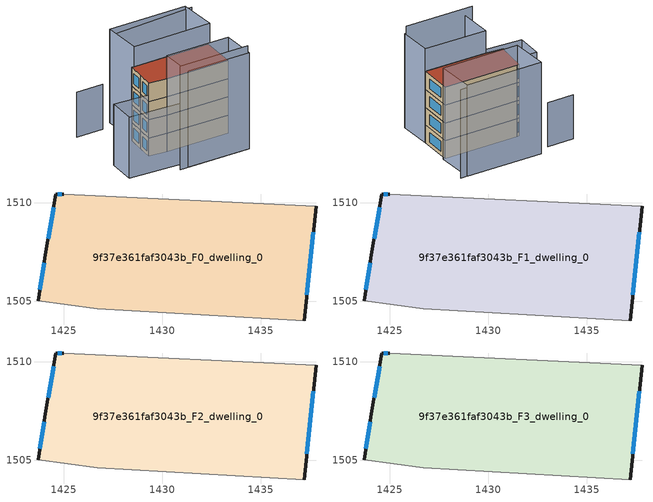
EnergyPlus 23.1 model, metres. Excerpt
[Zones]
9f37e361faf3043b_F0_dwelling_0
 floor ground (EU_floor_Construction): 1437.81,1509.82 1437.2,1504.02 1426.7,1504.62 1423.69,1505.02 1424.09,1507.53 1424.6,1510.43 1425,1510.43 z0
 wall outside (EU_wall_Construction): 1425,1510.43 1424.6,1510.43 1424.09,1507.53 1423.69,1505.02 / 1437.2,1504.02 1437.81,1509.82 z0:3
 wall adiabatic (EU_wall_Construction): 1423.69,1505.02 1426.7,1504.62 1437.2,1504.02 / 1437.81,1509.82 1425,1510.43 z0:3
 window (EU_Window_Construction): 1424,1506.96 1423.79,1505.59 / 1424.48,1509.77 1424.21,1508.18 / 1424.91,1510.43 1424.69,1510.43 / 1437.34,1505.34 1437.67,1508.5 z0.68:2.32
9f37e361faf3043b_F1_dwelling_0
 floor to 9f37e361faf3043b_F0_dwelling_0 (EU_floor_Construction): 1437.81,1509.82 1437.2,1504.02 1426.7,1504.62 1423.69,1505.02 1424.09,1507.53 1424.6,1510.43 1425,1510.43 z3
 wall outside (EU_wall_Construction): 1425,1510.43 1424.6,1510.43 1424.09,1507.53 1423.69,1505.02 / 1437.2,1504.02 1437.81,1509.82 z3:6
 wall adiabatic (EU_wall_Construction): 1423.69,1505.02 1426.7,1504.62 1437.2,1504.02 / 1437.81,1509.82 1425,1510.43 z3:6
 window (EU_Window_Construction): 1424,1506.96 1423.79,1505.59 / 1424.48,1509.77 1424.21,1508.18 / 1424.91,1510.43 1424.69,1510.43 / 1437.34,1505.34 1437.67,1508.5 z3.68:5.32
9f37e361faf3043b_F2_dwelling_0
 floor to 9f37e361faf3043b_F1_dwelling_0 (EU_floor_Construction): 1437.81,1509.82 1437.2,1504.02 1426.7,1504.62 1423.69,1505.02 1424.09,1507.53 1424.6,1510.43 1425,1510.43 z6
 wall outside (EU_wall_Construction): 1425,1510.43 1424.6,1510.43 1424.09,1507.53 1423.69,1505.02 / 1437.2,1504.02 1437.81,1509.82 z6:9
 wall adiabatic (EU_wall_Construction): 1423.69,1505.02 1426.7,1504.62 1437.2,1504.02 / 1437.81,1509.82 1425,1510.43 z6:9
 window (EU_Window_Construction): 1424,1506.96 1423.79,1505.59 / 1424.48,1509.77 1424.21,1508.18 / 1424.91,1510.43 1424.69,1510.43 / 1437.34,1505.34 1437.67,1508.5 z6.68:8.32
9f37e361faf3043b_F3_dwelling_0
 floor to 9f37e361faf3043b_F2_dwelling_0 (EU_floor_Construction): 1437.81,1509.82 1437.2,1504.02 1426.7,1504.62 1423.69,1505.02 1424.09,1507.53 1424.6,1510.43 1425,1510.43 z9
 wall outside (EU_wall_Construction): 1425,1510.43 1424.6,1510.43 1424.09,1507.53 1423.69,1505.02 / 1437.2,1504.02 1437.81,1509.82 z9:12
 wall adiabatic (EU_wall_Construction): 1423.69,1505.02 1426.7,1504.62 1437.2,1504.02 / 1437.81,1509.82 1425,1510.43 z9:12
 window (EU_Window_Construction): 1424,1506.96 1423.79,1505.59 / 1424.48,1509.77 1424.21,1508.18 / 1424.91,1510.43 1424.69,1510.43 / 1437.34,1505.34 1437.67,1508.5 z9.68:11.32
 roof outside (EU_roof_Construction): 1437.2,1504.02 1437.81,1509.82 1425,1510.43 1424.6,1510.43 1424.09,1507.53 1423.69,1505.02 1426.7,1504.62 z12
shading: 1424.93,1498.99 1436.6,1498.41 z0:17; 1426.61,1504.63 1437.2,1504.02 / 1437.2,1504.02 1436.88,1498.31 / 1436.88,1498.31 1426.28,1498.92 / 1426.28,1498.92 1426.61,1504.63 z0:15.8; 1426.38,1500.3 1417.52,1501.24 / 1417.52,1501.24 1417.99,1505.73 / 1417.99,1505.73 1426.86,1504.79 / 1426.86,1504.79 1426.38,1500.3 z0:10; 1438.11,1509.81 1425,1510.43 / 1425,1510.43 1425.3,1516.85 / 1425.3,1516.85 1438.41,1516.23 / 1438.41,1516.23 1438.11,1509.81 z0:15.3; 1423.23,1515.72 1418.69,1515.93 z0:7.4; 1439.48,1516.14 1425.5,1516.03 z0:14.8
[Building]
EU S2 Campaign: North Axis=0; Terrain=City; Solar Distribution=FullExterior
[Site:Location]
Lyon-Bron: Latitude=45.75; Longitude=5; Time Zone=1; Elevation=198
[SizingPeriod:WeatherFileDays]
AnnualSizingPeriod: Begin Month=1; Begin Day of Month=1; End Month=12; End Day of Month=31; Day of Week for Start Day=Monday; Use Weather File Daylight Saving Period=No; Use Weather File Rain and Snow Indicators=No
[MATERIAL]
EU_InternalMass_Material: Roughness=MediumRough; Thickness=0.1; Conductivity=1; Density=1800; Specific Heat=900; Thermal Absorptance=0.9; Solar Absorptance=0.7; Visible Absorptance=0.7
[MATERIAL:NOMASS] Roughness=MediumRough; Thermal Absorptance=0.9; Solar Absorptance=0.7; Visible Absorptance=0.7
Name | Thermal Resistance
EU_wall_NoMass | 0.503714
EU_roof_NoMass | 0.959371
EU_floor_NoMass | 0.347222
[WINDOWMATERIAL:SIMPLEGLAZINGSYSTEM]
EU_Window_SimpleGlazing: UFactor=3.88; Solar Heat Gain Coefficient=0.83; Visible Transmittance=0.83
[CONSTRUCTION]
EU_wall_Construction: EU_wall_NoMass
EU_roof_Construction: EU_roof_NoMass
EU_floor_Construction: EU_floor_NoMass
EU_Window_Construction: EU_Window_SimpleGlazing
EU_InternalMass_Construction: EU_InternalMass_Material
[ZONE] Type=1; Multiplier=1; Ceiling Height=autocalculate; Volume=230.506; Floor Area=autocalculate; Part of Total Floor Area=Yes
9f37e361faf3043b_F0_dwelling_0; 9f37e361faf3043b_F1_dwelling_0; 9f37e361faf3043b_F2_dwelling_0; 9f37e361faf3043b_F3_dwelling_0
[INTERNALMASS] Construction=EU_InternalMass_Construction; Surface Area=76.835
Name | Zone or ZoneList
9f37e361faf3043b_F0_dwelling_0_EU_InternalMass | 9f37e361faf3043b_F0_dwelling_0
9f37e361faf3043b_F1_dwelling_0_EU_InternalMass | 9f37e361faf3043b_F1_dwelling_0
9f37e361faf3043b_F2_dwelling_0_EU_InternalMass | 9f37e361faf3043b_F2_dwelling_0
9f37e361faf3043b_F3_dwelling_0_EU_InternalMass | 9f37e361faf3043b_F3_dwelling_0
[OTHEREQUIPMENT] Fuel Type=Electricity; Design Level Calculation Method=Watts/Area; Power per Zone Floor Area=1; Fraction Latent=0; Fraction Radiant=0; Fraction Lost=0; Carbon Dioxide Generation Rate=0; EndUse Subcategory=EU_Step8_InternalGains
Name | Zone or ZoneList or Space or SpaceList | Schedule
EU_Step8_InternalGain_9f37e361faf3043b_F0_dwelling_0_f000 | 9f37e361faf3043b_F0_dwelling_0 | EU_Step8_GainSchedule_9f37e361faf3043b_F0_dwelling_0_f000
EU_Step8_InternalGain_9f37e361faf3043b_F1_dwelling_0_f000 | 9f37e361faf3043b_F1_dwelling_0 | EU_Step8_GainSchedule_9f37e361faf3043b_F1_dwelling_0_f000
EU_Step8_InternalGain_9f37e361faf3043b_F2_dwelling_0_f000 | 9f37e361faf3043b_F2_dwelling_0 | EU_Step8_GainSchedule_9f37e361faf3043b_F2_dwelling_0_f000
EU_Step8_InternalGain_9f37e361faf3043b_F3_dwelling_0_f000 | 9f37e361faf3043b_F3_dwelling_0 | EU_Step8_GainSchedule_9f37e361faf3043b_F3_dwelling_0_f000
[ZONEVENTILATION:DESIGNFLOWRATE] Schedule=EU_AlwaysOn; Design Flow Rate Calculation Method=AirChanges/Hour; Air Changes per Hour=0.64; Ventilation Type=Natural; Fan Pressure Rise=0; Fan Total Efficiency=1; Constant Term Coefficient=1; Temperature Term Coefficient=0; Velocity Term Coefficient=0; Velocity Squared Term Coefficient=0; Minimum Indoor Temperature=-100; Maximum Indoor Temperature=100; Delta Temperature=-100; Minimum Outdoor Temperature=-100; Maximum Outdoor Temperature=100; Maximum Wind Speed=40
Name | Zone or ZoneList or Space or SpaceList
EU_ConstantAir_9f37e361faf3043b_F0_dwelling_0 | 9f37e361faf3043b_F0_dwelling_0
EU_ConstantAir_9f37e361faf3043b_F1_dwelling_0 | 9f37e361faf3043b_F1_dwelling_0
EU_ConstantAir_9f37e361faf3043b_F2_dwelling_0 | 9f37e361faf3043b_F2_dwelling_0
EU_ConstantAir_9f37e361faf3043b_F3_dwelling_0 | 9f37e361faf3043b_F3_dwelling_0
[HVACTEMPLATE:THERMOSTAT] Constant Heating Setpoint=20; Constant Cooling Setpoint=50
EU_HeatOnly_9f37e361faf3043b_F0_dwelling_0; EU_HeatOnly_9f37e361faf3043b_F1_dwelling_0; EU_HeatOnly_9f37e361faf3043b_F2_dwelling_0; EU_HeatOnly_9f37e361faf3043b_F3_dwelling_0
[HVACTEMPLATE:ZONE:IDEALLOADSAIRSYSTEM] System Availability Schedule=EU_AlwaysOn; Maximum Heating Supply Air Temperature=50; Minimum Cooling Supply Air Temperature=13; Maximum Heating Supply Air Humidity Ratio=0.0156; Minimum Cooling Supply Air Humidity Ratio=0.0077; Heating Limit=NoLimit; Cooling Limit=NoLimit; Heating Availability Schedule=EU_AlwaysOn; Cooling Availability Schedule=EU_CoolingOff; Dehumidification Control Type=ConstantSensibleHeatRatio; Cooling Sensible Heat Ratio=0.7; Dehumidification Setpoint=60; Humidification Control Type=None; Humidification Setpoint=30; Outdoor Air Method=None; Outdoor Air Flow Rate per Person=0.00944; Outdoor Air Flow Rate per Zone Floor Area=0; Outdoor Air Flow Rate per Zone=0; Demand Controlled Ventilation Type=None; Outdoor Air Economizer Type=NoEconomizer; Heat Recovery Type=None; Sensible Heat Recovery Effectiveness=0.7; Latent Heat Recovery Effectiveness=0.65
Name | Template Thermostat
9f37e361faf3043b_F0_dwelling_0 | EU_HeatOnly_9f37e361faf3043b_F0_dwelling_0
9f37e361faf3043b_F1_dwelling_0 | EU_HeatOnly_9f37e361faf3043b_F1_dwelling_0
9f37e361faf3043b_F2_dwelling_0 | EU_HeatOnly_9f37e361faf3043b_F2_dwelling_0
9f37e361faf3043b_F3_dwelling_0 | EU_HeatOnly_9f37e361faf3043b_F3_dwelling_0
[SIZING:ZONE] Zone Cooling Design Supply Air Temperature Input Method=SupplyAirTemperature; Zone Cooling Design Supply Air Temperature=13; Zone Heating Design Supply Air Temperature Input Method=SupplyAirTemperature; Zone Heating Design Supply Air Temperature=50; Zone Cooling Design Supply Air Humidity Ratio=0.008; Zone Heating Design Supply Air Humidity Ratio=0.008; Cooling Design Air Flow Method=DesignDay; Cooling Design Air Flow Rate=0; Cooling Minimum Air Flow per Zone Floor Area=0.000762; Cooling Minimum Air Flow=0; Cooling Minimum Air Flow Fraction=0.2; Heating Design Air Flow Method=DesignDay; Heating Design Air Flow Rate=0; Heating Maximum Air Flow per Zone Floor Area=0.002032; Heating Maximum Air Flow=0.141576; Heating Maximum Air Flow Fraction=0.3; Account for Dedicated Outdoor Air System=No; Dedicated Outdoor Air System Control Strategy=NeutralSupplyAir; Dedicated Outdoor Air Low Setpoint Temperature for Design=autosize; Dedicated Outdoor Air High Setpoint Temperature for Design=autosize; Zone Load Sizing Method=Sensible Load Only No Latent Load; Zone Latent Cooling Design Supply Air Humidity Ratio Input Method=HumidityRatioDifference; Zone Cooling Design Supply Air Humidity Ratio Difference=0.005; Zone Latent Heating Design Supply Air Humidity Ratio Input Method=HumidityRatioDifference; Zone Humidification Design Supply Air Humidity Ratio Difference=0.005
9f37e361faf3043b_F0_dwelling_0; 9f37e361faf3043b_F1_dwelling_0; 9f37e361faf3043b_F2_dwelling_0; 9f37e361faf3043b_F3_dwelling_0
[SCHEDULE:CONSTANT]
Name | Hourly Value
EU_AlwaysOn | 1
EU_CoolingOff | 0
[SCHEDULE:FILE] Column Number=1; Rows to Skip at Top=0; Number of Hours of Data=8760; Column Separator=Comma; Interpolate to Timestep=No; Minutes per Item=60; Adjust Schedule for Daylight Savings=Yes
Name | File
EU_Step8_GainSchedule_9f37e361faf3043b_F0_dwelling_0_f000 | ../../schedules/9f37e361faf3043b/9f37e361faf3043b_F0_dwelling_0_f000_gain.csv
EU_Step8_GainSchedule_9f37e361faf3043b_F1_dwelling_0_f000 | ../../schedules/9f37e361faf3043b/9f37e361faf3043b_F1_dwelling_0_f000_gain.csv
EU_Step8_GainSchedule_9f37e361faf3043b_F2_dwelling_0_f000 | ../../schedules/9f37e361faf3043b/9f37e361faf3043b_F2_dwelling_0_f000_gain.csv
EU_Step8_GainSchedule_9f37e361faf3043b_F3_dwelling_0_f000 | ../../schedules/9f37e361faf3043b/9f37e361faf3043b_F3_dwelling_0_f000_gain.csv
